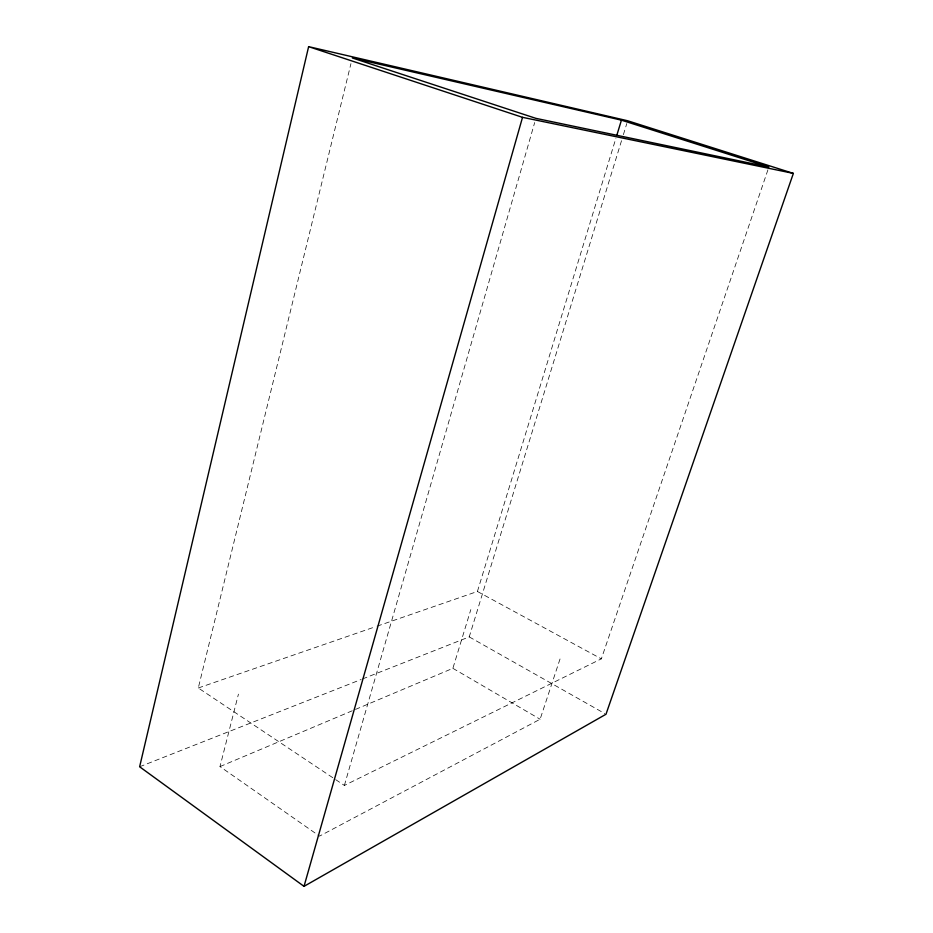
<?xml version="1.0" encoding="UTF-8"?>
<svg xmlns="http://www.w3.org/2000/svg" width="933" height="933" viewBox="0 0 933 933"><rect width="100%" height="100%" fill="white"/><g stroke="black" fill="none" stroke-linecap="round" stroke-linejoin="round"><path stroke-width="0.7" stroke-dasharray="4.67 3.5" d="M767.929 169.829L601.342 658.861L344.382 785.446L198.297 687.983L350.948 63.631M560.033 658.978L540.114 719.238L319.529 836.12L219.99 766.576L238.44 694.14M344.382 785.446L534.679 122.55M219.99 766.576L452.878 668.331L470.815 609.611M377.049 626.183L477.416 591.475L615.908 138.236M362.517 678.944L469.229 636.901L621.67 140.242M623.384 134.679L626.801 123.541M139.635 766.763L361.164 679.481M198.297 687.983L375.672 626.649M477.416 591.475L601.342 658.861M469.229 636.901L604.724 713.535M452.878 668.331L540.114 719.238"/><path stroke-width="1.4" d="M308.625 46.65L139.635 766.763L304.018 886.35L605.984 714.246L793.365 173.398L627.652 120.765L308.625 46.65L522.527 117.336L793.365 173.398M304.018 886.35L522.527 117.336M616.76 135.46L621.436 120.17L768.874 167.077L535.88 118.351L352.336 57.963L621.436 120.17"/></g></svg>
